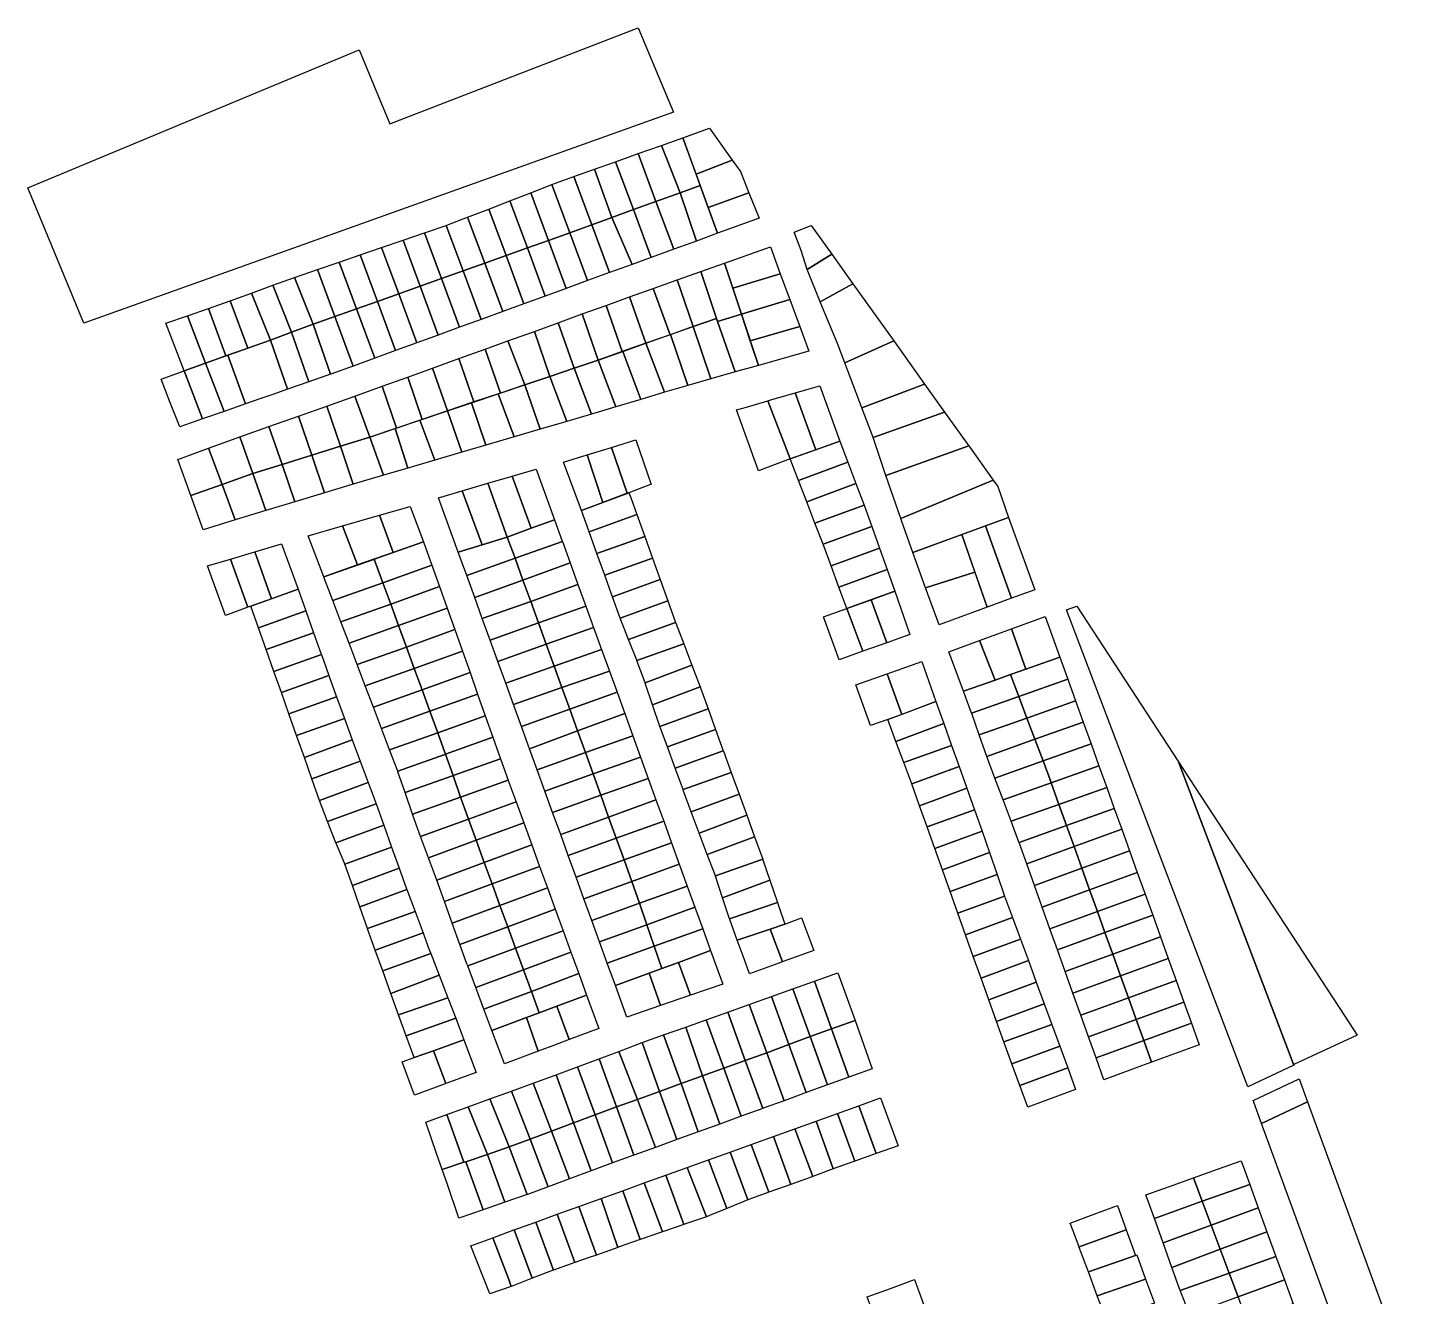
# Model space of a CAD drawing. Header units: millimetres. Extents: x 522658 to 553925, y 7796479 to 7820139.
# Drawn here: x 544567 to 545114, y 7804692 to 7805192 of the extents above; entities that cross this region are included whole.
import ezdxf

# ---------------------------------------------------------------- set-up
doc = ezdxf.new("R2010")
doc.units = ezdxf.units.MM
doc.layers.add('ZONA RESIDENCIAL 2 (ZR_2)', color=2, linetype='Continuous')

msp = doc.modelspace()

# ---------------------------------------------------------------- linework, layer by layer
at = {"layer": 'ZONA RESIDENCIAL 2 (ZR_2)'}
for points in [[(544567.43, 7805128.85), (544698.07, 7805183.21), (544706.9, 7805161.98), (544710.16, 7805154.13), (544808.15, 7805191.99), (544811.84, 7805183.11), (544816.14, 7805172.79), (544822.03, 7805158.68), (544632.91, 7805091.06), (544589.59, 7805075.58), (544567.43, 7805128.85)], [(544845.24, 7805139.83), (544830.96, 7805134.24), (544825.71, 7805148.65), (544836.25, 7805152.42), (544845.24, 7805139.83)], [(544824.65, 7805126.95), (544817.27, 7805145.63), (544825.71, 7805148.65), (544832.57, 7805129.82), (544824.65, 7805126.95)], [(544806.25, 7805120.29), (544799.22, 7805139.17), (544808.11, 7805142.35), (544815.13, 7805123.5), (544806.25, 7805120.29)], [(544815.13, 7805123.5), (544808.11, 7805142.35), (544817.27, 7805145.63), (544824.65, 7805126.95), (544815.13, 7805123.5)], [(544789.84, 7805114.34), (544782.8, 7805133.29), (544790.92, 7805136.2), (544797.72, 7805117.2), (544789.84, 7805114.34)], [(544797.72, 7805117.2), (544790.92, 7805136.2), (544799.22, 7805139.17), (544806.25, 7805120.29), (544797.72, 7805117.2)], [(544851.78, 7805126.93), (544835.75, 7805121.09), (544832.57, 7805129.82), (544830.96, 7805134.24), (544845.24, 7805139.83), (544848.41, 7805135.38), (544851.78, 7805126.93)], [(544772.73, 7805108.15), (544765.73, 7805126.93), (544774.1, 7805130.18), (544781.17, 7805111.2), (544772.73, 7805108.15)], [(544789.84, 7805114.34), (544781.17, 7805111.2), (544774.1, 7805130.18), (544782.8, 7805133.29), (544789.84, 7805114.34)], [(544831.06, 7805107.91), (544824.65, 7805126.95), (544832.57, 7805129.82), (544839.44, 7805110.96), (544831.06, 7805107.91)], [(544764.45, 7805105.2), (544757.55, 7805123.75), (544765.73, 7805126.93), (544772.73, 7805108.15), (544764.45, 7805105.2)], [(544822.13, 7805104.66), (544815.13, 7805123.5), (544824.65, 7805126.95), (544831.06, 7805107.91), (544822.13, 7805104.66)], [(544835.75, 7805121.09), (544851.78, 7805126.93), (544855.78, 7805116.91), (544839.44, 7805110.96), (544835.75, 7805121.09)], [(544756.02, 7805102.19), (544747.6, 7805099.19), (544740.87, 7805117.28), (544749.2, 7805120.51), (544756.02, 7805102.19)], [(544764.45, 7805105.2), (544756.02, 7805102.19), (544749.2, 7805120.51), (544757.55, 7805123.75), (544764.45, 7805105.2)], [(544805.75, 7805098.69), (544797.72, 7805117.2), (544806.25, 7805120.29), (544813.27, 7805101.43), (544805.75, 7805098.69)], [(544813.27, 7805101.43), (544806.25, 7805120.29), (544815.13, 7805123.5), (544822.13, 7805104.66), (544813.27, 7805101.43)], [(544739.12, 7805096.17), (544730.57, 7805093.12), (544723.88, 7805111.12), (544732.47, 7805114.06), (544739.12, 7805096.17)], [(544747.6, 7805099.19), (544739.12, 7805096.17), (544732.47, 7805114.06), (544733.36, 7805114.37), (544740.87, 7805117.28), (544747.6, 7805099.19)], [(544796.86, 7805095.45), (544788.2, 7805092.3), (544781.17, 7805111.2), (544789.84, 7805114.34), (544796.86, 7805095.45)], [(544796.86, 7805095.45), (544789.84, 7805114.34), (544797.72, 7805117.2), (544805.75, 7805098.69), (544796.86, 7805095.45)], [(544884.42, 7805102.69), (544874.7, 7805096.71), (544872.34, 7805104.12), (544869.62, 7805111.4), (544876.29, 7805114.05), (544884.42, 7805102.69)], [(544722.15, 7805090.12), (544713.71, 7805087.11), (544706.95, 7805105.32), (544715.42, 7805108.22), (544722.15, 7805090.12)], [(544730.57, 7805093.12), (544722.15, 7805090.12), (544715.42, 7805108.22), (544723.88, 7805111.12), (544730.57, 7805093.12)], [(544771.51, 7805086.22), (544764.45, 7805105.2), (544772.73, 7805108.15), (544779.77, 7805089.23), (544771.51, 7805086.22)], [(544779.77, 7805089.23), (544772.73, 7805108.15), (544781.17, 7805111.2), (544788.2, 7805092.3), (544779.77, 7805089.23)], [(544705.28, 7805084.11), (544697.03, 7805081.17), (544690.2, 7805099.58), (544698.48, 7805102.42), (544705.28, 7805084.11)], [(544713.71, 7805087.11), (544705.28, 7805084.11), (544698.48, 7805102.42), (544706.95, 7805105.32), (544713.71, 7805087.11)], [(544754.7, 7805080.1), (544747.6, 7805099.19), (544756.02, 7805102.19), (544763.1, 7805083.16), (544754.7, 7805080.1)], [(544763.1, 7805083.16), (544756.02, 7805102.19), (544764.45, 7805105.2), (544771.51, 7805086.22), (544763.1, 7805083.16)], [(544864.16, 7805094.98), (544845.4, 7805089.28), (544842.09, 7805099.18), (544860.23, 7805105.62), (544864.16, 7805094.98)], [(544892.71, 7805091.1), (544879.93, 7805083.97), (544874.7, 7805096.71), (544884.42, 7805102.69), (544892.71, 7805091.1)], [(544688.54, 7805078.14), (544679.97, 7805075.08), (544672.57, 7805093.54), (544681.67, 7805096.66), (544688.54, 7805078.14)], [(544697.03, 7805081.17), (544688.54, 7805078.14), (544681.67, 7805096.66), (544690.2, 7805099.58), (544697.03, 7805081.17)], [(544746.24, 7805077.02), (544739.12, 7805096.17), (544747.6, 7805099.19), (544754.7, 7805080.1), (544746.24, 7805077.02)], [(544838.97, 7805077.44), (544832.81, 7805095.88), (544842.09, 7805099.18), (544848.83, 7805079.02), (544839.42, 7805076.15), (544838.97, 7805077.44)], [(544671.49, 7805071.97), (544664.08, 7805090.47), (544672.57, 7805093.54), (544679.97, 7805075.08), (544671.49, 7805071.97)], [(544729.31, 7805070.85), (544722.15, 7805090.12), (544730.57, 7805093.12), (544737.71, 7805073.91), (544729.31, 7805070.85)], [(544737.71, 7805073.91), (544730.57, 7805093.12), (544739.12, 7805096.17), (544746.24, 7805077.02), (544737.71, 7805073.91)], [(544820.69, 7805070.98), (544814, 7805089.2), (544823.53, 7805092.59), (544829.79, 7805074.2), (544820.69, 7805070.98)], [(544829.79, 7805074.2), (544823.53, 7805092.59), (544832.81, 7805095.88), (544838.97, 7805077.44), (544829.79, 7805074.2)], [(544845.4, 7805089.28), (544864.16, 7805094.98), (544867.9, 7805084.85), (544848.83, 7805079.02), (544845.4, 7805089.28)], [(544879.93, 7805083.97), (544892.71, 7805091.1), (544908.86, 7805068.52), (544889.58, 7805059.85), (544886.69, 7805067.5), (544879.93, 7805083.97)], [(544654.21, 7805065.69), (544647.26, 7805084.4), (544655.6, 7805087.41), (544663.09, 7805068.88), (544654.21, 7805065.69)], [(544671.49, 7805071.97), (544663.09, 7805068.88), (544655.6, 7805087.41), (544664.08, 7805090.47), (544671.49, 7805071.97)], [(544712.48, 7805064.72), (544705.28, 7805084.11), (544713.71, 7805087.11), (544720.89, 7805067.78), (544712.48, 7805064.72)], [(544720.89, 7805067.78), (544713.71, 7805087.11), (544722.15, 7805090.12), (544729.31, 7805070.85), (544720.89, 7805067.78)], [(544801.85, 7805064.33), (544795.48, 7805082.56), (544804.7, 7805085.9), (544811.14, 7805067.61), (544801.85, 7805064.33)], [(544811.14, 7805067.61), (544804.7, 7805085.9), (544814, 7805089.2), (544820.69, 7805070.98), (544811.14, 7805067.61)], [(544645.6, 7805062.6), (544637.55, 7805059.71), (544630.37, 7805078.42), (544638.65, 7805081.29), (544645.6, 7805062.6)], [(544654.21, 7805065.69), (544651.93, 7805064.87), (544646.32, 7805062.86), (544645.6, 7805062.6), (544638.65, 7805081.29), (544647.26, 7805084.4), (544654.21, 7805065.69)], [(544695.78, 7805058.64), (544688.54, 7805078.14), (544697.03, 7805081.17), (544704.25, 7805061.72), (544695.78, 7805058.64)], [(544704.25, 7805061.72), (544697.03, 7805081.17), (544705.28, 7805084.11), (544712.48, 7805064.72), (544704.25, 7805061.72)], [(544792.3, 7805060.96), (544786.09, 7805079.16), (544795.48, 7805082.56), (544801.85, 7805064.33), (544792.3, 7805060.96)], [(544871.81, 7805074.27), (544852.3, 7805068.58), (544848.83, 7805079.02), (544867.9, 7805084.85), (544871.81, 7805074.27)], [(544637.55, 7805059.71), (544629.14, 7805056.69), (544621.92, 7805075.5), (544630.37, 7805078.42), (544637.55, 7805059.71)], [(544678.29, 7805052.41), (544671.49, 7805071.97), (544679.97, 7805075.08), (544686.82, 7805055.38), (544678.29, 7805052.41)], [(544695.78, 7805058.64), (544686.99, 7805055.44), (544686.82, 7805055.38), (544679.97, 7805075.08), (544688.54, 7805078.14), (544695.78, 7805058.64)], [(544773.34, 7805054.57), (544767.2, 7805072.31), (544776.63, 7805075.73), (544782.85, 7805057.77), (544773.34, 7805054.57)], [(544782.85, 7805057.77), (544776.63, 7805075.73), (544786.09, 7805079.16), (544792.3, 7805060.96), (544782.85, 7805057.77)], [(544836.8, 7805053.6), (544829.79, 7805074.2), (544838.97, 7805077.44), (544839.42, 7805076.15), (544846.34, 7805056.31), (544836.8, 7805053.6)], [(544855.51, 7805058.91), (544846.34, 7805056.31), (544839.42, 7805076.15), (544848.83, 7805079.02), (544855.51, 7805058.91)], [(544678.29, 7805052.41), (544669.84, 7805049.47), (544663.09, 7805068.88), (544671.49, 7805071.97), (544678.29, 7805052.41)], [(544773.34, 7805054.57), (544763.38, 7805051.22), (544756.73, 7805068.52), (544767.2, 7805072.31), (544773.34, 7805054.57)], [(544827.74, 7805051.03), (544818.56, 7805048.31), (544811.14, 7805067.61), (544820.86, 7805071.04), (544827.74, 7805051.03)], [(544836.8, 7805053.6), (544827.74, 7805051.03), (544820.86, 7805071.04), (544829.79, 7805074.2), (544836.8, 7805053.6)], [(544852.3, 7805068.58), (544871.81, 7805074.27), (544875.39, 7805064.56), (544855.51, 7805058.91), (544852.3, 7805068.58)], [(544658.89, 7805045.66), (544653.26, 7805043.7), (544646.32, 7805062.86), (544651.93, 7805064.87), (544654.21, 7805065.69), (544657.45, 7805066.85), (544663.09, 7805068.88), (544669.84, 7805049.47), (544664.43, 7805047.59), (544658.89, 7805045.66)], [(544743.37, 7805044.48), (544737.43, 7805061.55), (544747.76, 7805065.27), (544753.8, 7805047.99), (544743.37, 7805044.48)], [(544753.8, 7805047.99), (544747.76, 7805065.27), (544756.73, 7805068.52), (544763.38, 7805051.22), (544753.8, 7805047.99)], [(544809.18, 7805045.5), (544799.32, 7805042.55), (544792.3, 7805060.96), (544802.1, 7805064.42), (544809.18, 7805045.5)], [(544818.56, 7805048.31), (544809.18, 7805045.5), (544802.1, 7805064.42), (544811.14, 7805067.61), (544818.56, 7805048.31)], [(544889.58, 7805059.85), (544908.86, 7805068.52), (544921.03, 7805051.5), (544896.29, 7805042.13), (544889.58, 7805059.85)], [(544644.83, 7805040.77), (544636.38, 7805037.83), (544629.14, 7805056.69), (544637.55, 7805059.71), (544644.83, 7805040.77)], [(544653.26, 7805043.7), (544644.83, 7805040.77), (544637.55, 7805059.71), (544645.6, 7805062.6), (544646.32, 7805062.86), (544653.26, 7805043.7)], [(544732.91, 7805040.95), (544727.04, 7805057.81), (544737.43, 7805061.55), (544743.37, 7805044.48), (544732.91, 7805040.95)], [(544799.32, 7805042.55), (544789.65, 7805039.66), (544782.85, 7805057.77), (544792.3, 7805060.96), (544799.32, 7805042.55)], [(544636.38, 7805037.83), (544627.35, 7805034.69), (544623.52, 7805044.48), (544620.02, 7805053.41), (544629.14, 7805056.69), (544636.38, 7805037.83)], [(544722.93, 7805037.59), (544712.77, 7805034.17), (544707.15, 7805050.64), (544717.27, 7805054.29), (544722.93, 7805037.59)], [(544722.93, 7805037.59), (544717.27, 7805054.29), (544727.04, 7805057.81), (544732.91, 7805040.95), (544722.93, 7805037.59)], [(544780.05, 7805036.79), (544769.49, 7805033.71), (544763.38, 7805051.22), (544773.34, 7805054.57), (544780.05, 7805036.79)], [(544789.65, 7805039.66), (544780.05, 7805036.79), (544773.34, 7805054.57), (544782.85, 7805057.77), (544789.65, 7805039.66)], [(544712.77, 7805034.17), (544702.26, 7805030.63), (544696.41, 7805046.77), (544707.15, 7805050.64), (544712.77, 7805034.17)], [(544759.16, 7805030.71), (544748.11, 7805027.5), (544742.39, 7805044.14), (544752.98, 7805047.71), (544759.16, 7805030.71)], [(544769.49, 7805033.71), (544759.16, 7805030.71), (544752.98, 7805047.71), (544763.38, 7805051.22), (544769.49, 7805033.71)], [(544868.05, 7805022.08), (544859.26, 7805044.93), (544860.41, 7805045.26), (544870.01, 7805048.05), (544878.16, 7805025.64), (544868.05, 7805022.08)], [(544878.16, 7805025.64), (544870.01, 7805048.05), (544879.8, 7805050.89), (544887.66, 7805028.98), (544878.16, 7805025.64)], [(544896.29, 7805042.13), (544921.03, 7805051.5), (544928.93, 7805040.46), (544900.72, 7805030.43), (544896.29, 7805042.13)], [(544690.71, 7805027.01), (544679.43, 7805023.49), (544674.22, 7805038.9), (544685.35, 7805042.85), (544690.71, 7805027.01)], [(544702.26, 7805030.63), (544690.71, 7805027.01), (544685.35, 7805042.85), (544696.41, 7805046.77), (544702.26, 7805030.63)], [(544748.11, 7805027.5), (544738.55, 7805024.71), (544732.91, 7805040.95), (544742.39, 7805044.14), (544748.11, 7805027.5)], [(544855.56, 7805017.36), (544846.82, 7805041.32), (544850.79, 7805042.47), (544859.26, 7805044.93), (544868.05, 7805022.08), (544859.35, 7805018.79), (544855.56, 7805017.36)], [(544679.43, 7805023.49), (544667.69, 7805019.82), (544662.56, 7805034.77), (544674.22, 7805038.9), (544679.43, 7805023.49)], [(544727.96, 7805021.58), (544717.25, 7805018.42), (544712.29, 7805034.01), (544722, 7805037.28), (544727.96, 7805021.58)], [(544738.55, 7805024.71), (544727.96, 7805021.58), (544722, 7805037.28), (544732.91, 7805040.95), (544738.55, 7805024.71)], [(544938.45, 7805027.15), (544905.8, 7805015.43), (544905.63, 7805015.93), (544900.72, 7805030.43), (544928.93, 7805040.46), (544937.66, 7805028.25), (544938.45, 7805027.15)], [(544667.69, 7805019.82), (544656.23, 7805016.23), (544651.1, 7805030.71), (544662.56, 7805034.77), (544667.69, 7805019.82)], [(544717.25, 7805018.42), (544707.71, 7805015.6), (544702.26, 7805030.63), (544712.29, 7805034.01), (544717.25, 7805018.42)], [(544644.05, 7805011.97), (544631.74, 7805007.66), (544626.61, 7805021.83), (544638.7, 7805026.32), (544644.05, 7805011.97)], [(544656.2, 7805016.22), (544644.05, 7805011.97), (544638.7, 7805026.32), (544651.1, 7805030.71), (544656.2, 7805016.22)], [(544695.77, 7805012.07), (544684.43, 7805008.72), (544679.43, 7805023.49), (544690.71, 7805027.01), (544695.77, 7805012.07)], [(544707.71, 7805015.6), (544695.77, 7805012.07), (544690.71, 7805027.01), (544702.26, 7805030.63), (544707.71, 7805015.6)], [(544803.83, 7805008.48), (544794.21, 7805004.87), (544788.07, 7805023.67), (544797.6, 7805026.58), (544803.83, 7805008.48)], [(544803.83, 7805008.48), (544797.6, 7805026.58), (544807.21, 7805029.52), (544813.24, 7805012), (544813.01, 7805011.92), (544804.47, 7805008.72), (544803.83, 7805008.48)], [(544890.78, 7805020.72), (544871.33, 7805013.56), (544868.05, 7805022.08), (544887.66, 7805028.98), (544890.78, 7805020.72)], [(544905.8, 7805015.43), (544938.45, 7805027.15), (544948.12, 7805013.64), (544911.63, 7804998.52), (544905.8, 7805015.43)], [(544684.41, 7805008.72), (544672.73, 7805005.14), (544667.69, 7805019.82), (544679.43, 7805023.49), (544684.41, 7805008.72)], [(544794.21, 7805004.87), (544785.71, 7805001.68), (544778.67, 7805020.79), (544788.07, 7805023.67), (544794.21, 7805004.87)], [(544893.93, 7805012.39), (544874.57, 7805005.15), (544871.33, 7805013.56), (544890.78, 7805020.72), (544893.93, 7805012.39)], [(544661.33, 7805001.66), (544649.26, 7804997.97), (544644.05, 7805011.97), (544656.2, 7805016.22), (544661.33, 7805001.66)], [(544672.73, 7805005.14), (544661.33, 7805001.66), (544656.23, 7805016.23), (544667.69, 7805019.82), (544672.73, 7805005.14)], [(544765.99, 7804994.67), (544756.45, 7804991.17), (544748.79, 7805012.42), (544758.39, 7805015.23), (544765.99, 7804994.67)], [(544765.99, 7804994.67), (544758.39, 7805015.23), (544767.89, 7805018.01), (544775.13, 7804998.03), (544765.99, 7804994.67)], [(544649.26, 7804997.97), (544636.65, 7804994.11), (544631.74, 7805007.66), (544644.05, 7805011.97), (544649.26, 7804997.97)], [(544746.62, 7804988.17), (544737.18, 7804985.29), (544729.4, 7805006.75), (544738.7, 7805009.47), (544746.62, 7804988.17)], [(544756.45, 7804991.17), (544746.62, 7804988.17), (544738.7, 7805009.47), (544748.79, 7805012.42), (544756.45, 7804991.17)], [(544897.18, 7805003.82), (544877.79, 7804996.76), (544874.57, 7805005.15), (544893.93, 7805012.39), (544897.18, 7805003.82)], [(544911.63, 7804998.52), (544948.12, 7805013.64), (544949.5, 7805011.71), (544949.87, 7805011.19), (544954.12, 7804998.97), (544916.4, 7804985.09), (544912.05, 7804997.3), (544911.63, 7804998.52)], [(544807.64, 7805000.06), (544788.82, 7804993.23), (544788.66, 7804993.67), (544785.71, 7805001.68), (544794.21, 7805004.87), (544804.47, 7805008.72), (544805.38, 7805006.38), (544807.64, 7805000.06)], [(544900.22, 7804995.36), (544881.01, 7804988.37), (544880.75, 7804989.06), (544877.79, 7804996.76), (544897.18, 7805003.82), (544900.22, 7804995.36)], [(544711.47, 7804985.11), (544697.51, 7804980.26), (544691.59, 7804995.62), (544706.18, 7804999.83), (544711.47, 7804985.11)], [(544711.47, 7804985.11), (544706.18, 7804999.83), (544718.18, 7805003.29), (544723.53, 7804989.3), (544711.47, 7804985.11)], [(544810.73, 7804991.43), (544791.87, 7804984.76), (544788.82, 7804993.23), (544807.64, 7805000.06), (544810.73, 7804991.43)], [(544955.32, 7804967.1), (544945.09, 7804995.65), (544954.12, 7804998.97), (544964.48, 7804970.46), (544955.32, 7804967.1)], [(544697.51, 7804980.26), (544684.14, 7804975.61), (544678.03, 7804991.71), (544691.59, 7804995.62), (544697.51, 7804980.26)], [(544778.22, 7804989.49), (544759.6, 7804982.88), (544756.45, 7804991.17), (544765.99, 7804994.67), (544775.13, 7804998.03), (544778.2, 7804989.56), (544778.22, 7804989.49)], [(544903.26, 7804986.89), (544884.15, 7804979.95), (544881.01, 7804988.37), (544900.22, 7804995.36), (544903.26, 7804986.89)], [(544945.75, 7804963.58), (544935.7, 7804992.19), (544945.09, 7804995.65), (544955.32, 7804967.1), (544945.75, 7804963.58)], [(544663.61, 7804966.93), (544656.98, 7804985.44), (544667.43, 7804988.58), (544674.06, 7804970.72), (544663.61, 7804966.93)], [(544726.78, 7804980.17), (544707.46, 7804973.24), (544704.07, 7804982.53), (544723.53, 7804989.3), (544723.66, 7804988.96), (544726.78, 7804980.17)], [(544759.6, 7804982.88), (544740.51, 7804976.11), (544737.18, 7804985.29), (544746.62, 7804988.17), (544756.45, 7804991.17), (544759.6, 7804982.88)], [(544781.28, 7804981.04), (544762.7, 7804974.3), (544759.6, 7804982.88), (544778.22, 7804989.49), (544781.28, 7804981.04)], [(544813.77, 7804982.95), (544794.93, 7804976.26), (544791.87, 7804984.76), (544810.73, 7804991.43), (544813.77, 7804982.95)], [(544940.91, 7804977.37), (544921.43, 7804971.27), (544916.4, 7804985.09), (544935.7, 7804992.19), (544940.91, 7804977.37)], [(544645.39, 7804960.34), (544638.35, 7804979.84), (544647.32, 7804982.53), (544654.21, 7804963.53), (544645.39, 7804960.34)], [(544663.61, 7804966.93), (544655.46, 7804963.98), (544654.21, 7804963.53), (544647.32, 7804982.53), (544656.98, 7804985.44), (544663.61, 7804966.93)], [(544707.46, 7804973.24), (544687.73, 7804966.17), (544684.64, 7804974.31), (544684.14, 7804975.61), (544703.8, 7804982.44), (544704.07, 7804982.53), (544707.46, 7804973.24)], [(544762.7, 7804974.3), (544743.67, 7804967.4), (544740.53, 7804976.05), (544740.51, 7804976.11), (544759.6, 7804982.88), (544762.7, 7804974.3)], [(544816.78, 7804974.53), (544798, 7804967.73), (544797, 7804970.53), (544794.93, 7804976.26), (544813.77, 7804982.95), (544816.78, 7804974.53)], [(544906.31, 7804978.42), (544887.29, 7804971.51), (544884.15, 7804979.95), (544903.26, 7804986.89), (544906.31, 7804978.42)], [(544707.46, 7804973.24), (544726.78, 7804980.17), (544729.78, 7804971.69), (544710.54, 7804964.79), (544707.46, 7804973.24)], [(544762.7, 7804974.3), (544781.28, 7804981.04), (544784.35, 7804972.58), (544765.79, 7804965.77), (544762.7, 7804974.3)], [(544909.27, 7804969.92), (544890.43, 7804963.08), (544887.29, 7804971.51), (544906.31, 7804978.42), (544909.27, 7804969.92)], [(544921.43, 7804971.27), (544940.91, 7804977.37), (544945.75, 7804963.58), (544926.77, 7804956.62), (544921.43, 7804971.27)], [(544687.73, 7804966.17), (544707.46, 7804973.24), (544710.54, 7804964.79), (544690.92, 7804957.76), (544687.73, 7804966.17)], [(544710.54, 7804964.79), (544729.78, 7804971.69), (544732.79, 7804963.21), (544713.63, 7804956.34), (544710.54, 7804964.79)], [(544743.67, 7804967.4), (544762.7, 7804974.3), (544765.79, 7804965.77), (544746.65, 7804959.18), (544743.67, 7804967.4)], [(544787.46, 7804963.99), (544768.83, 7804957.37), (544765.79, 7804965.77), (544784.35, 7804972.58), (544787.46, 7804963.99)], [(544819.81, 7804966.07), (544801.03, 7804959.27), (544798, 7804967.73), (544816.78, 7804974.53), (544819.81, 7804966.07)], [(544677.12, 7804962.09), (544658.46, 7804955.45), (544655.46, 7804963.98), (544674.06, 7804970.72), (544677.12, 7804962.09)], [(544768.83, 7804957.37), (544749.77, 7804950.59), (544746.65, 7804959.18), (544765.79, 7804965.77), (544768.83, 7804957.37)], [(544822.84, 7804957.6), (544804.33, 7804950.9), (544801.03, 7804959.27), (544819.81, 7804966.07), (544822.84, 7804957.6)], [(544906.12, 7804949.59), (544896.71, 7804946.2), (544890.43, 7804963.08), (544899.95, 7804966.54), (544906.12, 7804949.59)], [(544906.12, 7804949.59), (544899.95, 7804966.54), (544909.27, 7804969.92), (544915.2, 7804952.86), (544906.12, 7804949.59)], [(544680.15, 7804953.53), (544661.45, 7804946.92), (544658.46, 7804955.45), (544677.12, 7804962.09), (544680.15, 7804953.53)], [(544690.92, 7804957.76), (544710.54, 7804964.79), (544713.63, 7804956.34), (544694.12, 7804949.35), (544690.92, 7804957.76)], [(544713.63, 7804956.34), (544732.79, 7804963.21), (544735.8, 7804954.73), (544716.71, 7804947.89), (544713.63, 7804956.34)], [(544768.83, 7804957.37), (544787.46, 7804963.99), (544790.52, 7804955.57), (544771.86, 7804948.97), (544768.83, 7804957.37)], [(544887.3, 7804942.81), (544881.23, 7804959.74), (544890.43, 7804963.08), (544896.71, 7804946.2), (544887.3, 7804942.81)], [(545021.14, 7804902.65), (545066.58, 7804783.11), (545048.5, 7804774.57), (544977.05, 7804962.53), (544981.05, 7804963.96), (545021.14, 7804902.65)], [(544694.12, 7804949.35), (544713.63, 7804956.34), (544716.71, 7804947.89), (544697.32, 7804940.94), (544694.12, 7804949.35)], [(544716.71, 7804947.89), (544735.8, 7804954.73), (544738.81, 7804946.26), (544719.8, 7804939.44), (544716.71, 7804947.89)], [(544749.77, 7804950.59), (544768.83, 7804957.37), (544771.86, 7804948.97), (544752.8, 7804942.23), (544749.77, 7804950.59)], [(544771.86, 7804948.97), (544790.52, 7804955.57), (544793.65, 7804946.93), (544774.96, 7804940.37), (544771.86, 7804948.97)], [(544826.06, 7804949.2), (544807.63, 7804942.53), (544807.58, 7804942.67), (544804.33, 7804950.9), (544822.84, 7804957.6), (544822.95, 7804957.29), (544826.06, 7804949.2)], [(544948.86, 7804934.85), (544942.75, 7804950.45), (544955.28, 7804955.02), (544960.98, 7804939.16), (544954.97, 7804937.03), (544948.86, 7804934.85)], [(544960.98, 7804939.16), (544955.28, 7804955.02), (544968.61, 7804959.88), (544974.35, 7804943.91), (544960.98, 7804939.16)], [(544683.21, 7804944.88), (544664.49, 7804938.26), (544661.45, 7804946.92), (544680.15, 7804953.53), (544683.15, 7804945.05), (544683.21, 7804944.88)], [(544829.32, 7804940.69), (544810.83, 7804933.76), (544807.63, 7804942.53), (544826.06, 7804949.2), (544829.32, 7804940.69)], [(544948.86, 7804934.85), (544936.37, 7804930.43), (544930.58, 7804946.01), (544942.75, 7804950.45), (544948.86, 7804934.85)], [(544664.49, 7804938.26), (544683.21, 7804944.88), (544686.12, 7804936.66), (544667.43, 7804930), (544664.49, 7804938.26)], [(544697.32, 7804940.94), (544716.71, 7804947.89), (544719.8, 7804939.44), (544700.52, 7804932.53), (544697.32, 7804940.94)], [(544719.8, 7804939.44), (544738.81, 7804946.26), (544741.82, 7804937.78), (544722.89, 7804930.99), (544719.8, 7804939.44)], [(544752.8, 7804942.23), (544771.86, 7804948.97), (544774.96, 7804940.37), (544755.9, 7804933.68), (544752.8, 7804942.23)], [(544796.75, 7804938.38), (544777.99, 7804931.99), (544774.96, 7804940.37), (544793.65, 7804946.93), (544796.75, 7804938.38)], [(544958.21, 7804928.38), (544954.97, 7804937.03), (544960.98, 7804939.16), (544974.35, 7804943.91), (544977.48, 7804935.22), (544958.21, 7804928.38)], [(544700.52, 7804932.53), (544719.8, 7804939.44), (544722.89, 7804930.99), (544703.72, 7804924.12), (544700.52, 7804932.53)], [(544755.9, 7804933.68), (544774.96, 7804940.37), (544777.99, 7804931.99), (544758.99, 7804925.17), (544755.9, 7804933.68)], [(544777.99, 7804931.99), (544796.75, 7804938.38), (544799.77, 7804930.06), (544781.11, 7804923.34), (544777.99, 7804931.99)], [(544832.59, 7804932.16), (544813.79, 7804925.11), (544810.88, 7804933.61), (544810.83, 7804933.76), (544829.32, 7804940.69), (544832.59, 7804932.16)], [(544912.09, 7804921.35), (544906.3, 7804937.37), (544919.92, 7804942.14), (544925.53, 7804926.37), (544912.09, 7804921.35)], [(544689.13, 7804928.2), (544670.44, 7804921.53), (544667.43, 7804930), (544686.12, 7804936.66), (544688.86, 7804928.92), (544689.13, 7804928.2)], [(544722.89, 7804930.99), (544741.82, 7804937.78), (544744.83, 7804929.3), (544725.98, 7804922.54), (544722.89, 7804930.99)], [(544912.09, 7804921.35), (544906.51, 7804919.26), (544899.76, 7804916.9), (544893.93, 7804933.04), (544906.3, 7804937.37), (544912.09, 7804921.35)], [(544958.21, 7804928.38), (544939.58, 7804921.77), (544936.37, 7804930.43), (544948.86, 7804934.85), (544954.97, 7804937.03), (544958.21, 7804928.38)], [(544980.55, 7804926.69), (544961.39, 7804919.89), (544958.21, 7804928.38), (544977.48, 7804935.22), (544980.55, 7804926.69)], [(544692.27, 7804919.76), (544673.46, 7804913.05), (544670.44, 7804921.53), (544689.13, 7804928.2), (544692.27, 7804919.76)], [(544703.72, 7804924.12), (544722.89, 7804930.99), (544725.98, 7804922.54), (544706.92, 7804915.71), (544703.72, 7804924.12)], [(544725.98, 7804922.54), (544744.83, 7804929.3), (544747.84, 7804920.81), (544729.07, 7804914.09), (544725.98, 7804922.54)], [(544758.99, 7804925.17), (544777.99, 7804931.99), (544781.11, 7804923.34), (544762.13, 7804916.51), (544758.99, 7804925.17)], [(544781.11, 7804923.34), (544799.77, 7804930.06), (544802.81, 7804921.67), (544784.2, 7804914.79), (544781.11, 7804923.34)], [(544835.68, 7804923.58), (544816.72, 7804916.6), (544813.79, 7804925.11), (544832.59, 7804932.16), (544832.73, 7804931.8), (544835.68, 7804923.58)], [(544961.39, 7804919.89), (544942.61, 7804913.22), (544939.61, 7804921.68), (544939.58, 7804921.77), (544958.21, 7804928.38), (544961.39, 7804919.89)], [(544706.92, 7804915.71), (544725.98, 7804922.54), (544729.07, 7804914.09), (544710.12, 7804907.3), (544706.92, 7804915.71)], [(544762.13, 7804916.51), (544781.11, 7804923.34), (544784.2, 7804914.79), (544765.29, 7804907.8), (544762.13, 7804916.51)], [(544838.61, 7804915.43), (544819.62, 7804908.58), (544817.1, 7804915.48), (544816.72, 7804916.6), (544835.68, 7804923.58), (544838.61, 7804915.43)], [(544906.51, 7804919.26), (544912.14, 7804921.36), (544925.53, 7804926.37), (544928.63, 7804917.68), (544909.73, 7804910.69), (544906.51, 7804919.26)], [(544983.58, 7804918.28), (544964.53, 7804911.52), (544961.39, 7804919.89), (544980.55, 7804926.69), (544983.58, 7804918.28)], [(544695.41, 7804911.33), (544676.51, 7804904.39), (544673.46, 7804913.05), (544692.27, 7804919.76), (544695.41, 7804911.33)], [(544729.07, 7804914.09), (544747.84, 7804920.81), (544750.85, 7804912.33), (544732.14, 7804905.63), (544731.23, 7804908.19), (544729.07, 7804914.09)], [(544784.2, 7804914.79), (544802.81, 7804921.67), (544805.97, 7804912.94), (544787.29, 7804906.25), (544784.2, 7804914.79)], [(544931.69, 7804909.09), (544912.87, 7804902.36), (544909.73, 7804910.69), (544928.63, 7804917.68), (544931.69, 7804909.09)], [(544964.53, 7804911.52), (544945.6, 7804904.8), (544942.61, 7804913.22), (544961.39, 7804919.89), (544964.53, 7804911.52)], [(544986.67, 7804909.69), (544967.73, 7804902.97), (544964.53, 7804911.52), (544983.58, 7804918.28), (544986.67, 7804909.69)], [(544698.56, 7804902.88), (544679.49, 7804895.94), (544676.51, 7804904.39), (544695.41, 7804911.33), (544698.56, 7804902.88)], [(544710.12, 7804907.3), (544729.07, 7804914.09), (544731.23, 7804908.19), (544732.14, 7804905.63), (544731.89, 7804905.54), (544713.32, 7804898.89), (544710.12, 7804907.3)], [(544735.12, 7804897.21), (544732.14, 7804905.63), (544750.85, 7804912.33), (544753.86, 7804903.85), (544735.12, 7804897.21)], [(544765.29, 7804907.8), (544784.2, 7804914.79), (544787.29, 7804906.25), (544768.31, 7804899.46), (544765.29, 7804907.8)], [(544787.29, 7804906.25), (544805.97, 7804912.94), (544809.02, 7804904.52), (544790.33, 7804897.85), (544787.29, 7804906.25)], [(544841.67, 7804906.93), (544822.71, 7804900.13), (544819.62, 7804908.58), (544838.61, 7804915.43), (544841.67, 7804906.93)], [(544967.73, 7804902.97), (544948.8, 7804896.26), (544945.64, 7804904.7), (544945.6, 7804904.8), (544964.53, 7804911.52), (544967.73, 7804902.97)], [(544734.95, 7804897.15), (544716.21, 7804890.52), (544713.38, 7804898.74), (544713.32, 7804898.89), (544731.89, 7804905.54), (544732.14, 7804905.63), (544735.12, 7804897.21), (544734.95, 7804897.15)], [(544768.31, 7804899.46), (544787.29, 7804906.25), (544790.33, 7804897.85), (544771.35, 7804891.08), (544768.31, 7804899.46)], [(544844.75, 7804898.47), (544825.8, 7804891.68), (544822.71, 7804900.13), (544841.67, 7804906.93), (544841.72, 7804906.79), (544844.75, 7804898.47)], [(544912.87, 7804902.36), (544931.69, 7804909.09), (544934.66, 7804900.77), (544916.05, 7804893.91), (544912.87, 7804902.36)], [(544989.77, 7804901.06), (544970.95, 7804894.38), (544970.91, 7804894.48), (544967.73, 7804902.97), (544986.67, 7804909.69), (544989.77, 7804901.06)], [(544701.7, 7804894.44), (544682.49, 7804887.45), (544679.49, 7804895.94), (544698.56, 7804902.88), (544701.7, 7804894.44)], [(544738.12, 7804888.73), (544735.12, 7804897.21), (544753.86, 7804903.85), (544756.87, 7804895.37), (544738.12, 7804888.73)], [(544790.33, 7804897.85), (544809.02, 7804904.52), (544812.07, 7804896.1), (544793.37, 7804889.45), (544790.33, 7804897.85)], [(544937.71, 7804892.21), (544919.1, 7804885.34), (544916.05, 7804893.91), (544934.66, 7804900.77), (544937.71, 7804892.21)], [(544970.95, 7804894.38), (544952.01, 7804887.67), (544948.8, 7804896.26), (544967.73, 7804902.97), (544970.91, 7804894.48), (544970.95, 7804894.38)], [(544992.83, 7804892.57), (544974, 7804885.88), (544970.95, 7804894.38), (544989.77, 7804901.06), (544992.83, 7804892.57)], [(545066.58, 7804783.11), (545021.14, 7804902.65), (545025.27, 7804896.34), (545086.67, 7804802.45), (545091.6, 7804794.92), (545066.64, 7804783.3), (545066.69, 7804783.16), (545066.58, 7804783.11)], [(544704.8, 7804886.12), (544685.68, 7804879.1), (544682.49, 7804887.45), (544701.7, 7804894.44), (544704.8, 7804886.12)], [(544738.04, 7804888.7), (544719.14, 7804882.01), (544716.21, 7804890.52), (544734.95, 7804897.15), (544735.12, 7804897.21), (544738.12, 7804888.73), (544738.04, 7804888.7)], [(544741.19, 7804880.08), (544738.12, 7804888.73), (544756.87, 7804895.37), (544756.92, 7804895.22), (544759.97, 7804886.87), (544741.19, 7804880.08)], [(544771.35, 7804891.08), (544790.33, 7804897.85), (544793.37, 7804889.45), (544774.38, 7804882.71), (544771.35, 7804891.08)], [(544793.37, 7804889.45), (544812.07, 7804896.1), (544815.13, 7804887.64), (544796.48, 7804880.84), (544793.37, 7804889.45)], [(544847.87, 7804889.93), (544829.06, 7804882.97), (544825.9, 7804891.4), (544825.8, 7804891.68), (544844.75, 7804898.47), (544847.87, 7804889.93)], [(544774.38, 7804882.71), (544793.37, 7804889.45), (544796.48, 7804880.84), (544777.56, 7804873.95), (544774.38, 7804882.71)], [(544850.91, 7804881.59), (544832.22, 7804874.54), (544829.06, 7804882.97), (544847.87, 7804889.93), (544850.91, 7804881.59)], [(544940.72, 7804883.77), (544922.06, 7804877.02), (544919.1, 7804885.34), (544937.71, 7804892.21), (544940.72, 7804883.77)], [(544974, 7804885.88), (544955.18, 7804879.2), (544952.01, 7804887.67), (544970.95, 7804894.38), (544974, 7804885.88)], [(544995.84, 7804884.2), (544977.01, 7804877.51), (544974, 7804885.88), (544992.83, 7804892.57), (544995.84, 7804884.2)], [(544707.83, 7804877.64), (544688.9, 7804870.69), (544685.68, 7804879.1), (544704.8, 7804886.12), (544707.83, 7804877.64)], [(544741.19, 7804880.08), (544722.29, 7804873.25), (544720.56, 7804877.87), (544719.14, 7804882.01), (544738.04, 7804888.7), (544738.12, 7804888.73), (544741.19, 7804880.08)], [(544741.19, 7804880.08), (544759.97, 7804886.87), (544762.97, 7804878.65), (544744.24, 7804871.74), (544741.19, 7804880.08)], [(544796.48, 7804880.84), (544815.13, 7804887.64), (544818.19, 7804879.2), (544799.5, 7804872.48), (544796.48, 7804880.84)], [(544943.73, 7804875.31), (544925.08, 7804868.52), (544922.06, 7804877.02), (544940.72, 7804883.77), (544943.73, 7804875.31)], [(544977.01, 7804877.51), (544958.3, 7804870.86), (544958.26, 7804870.96), (544955.18, 7804879.2), (544974, 7804885.88), (544977.01, 7804877.51)], [(544998.75, 7804876.1), (544979.97, 7804869.27), (544977.01, 7804877.51), (544995.84, 7804884.2), (544998.75, 7804876.1)], [(544722.29, 7804873.25), (544741.19, 7804880.08), (544744.24, 7804871.74), (544725.45, 7804864.82), (544722.29, 7804873.25)], [(544744.24, 7804871.74), (544762.97, 7804878.65), (544766.18, 7804869.86), (544747.45, 7804862.95), (544744.24, 7804871.74)], [(544777.56, 7804873.95), (544796.48, 7804880.84), (544799.5, 7804872.48), (544780.56, 7804865.66), (544777.56, 7804873.95)], [(544799.5, 7804872.48), (544818.19, 7804879.2), (544821.27, 7804870.7), (544802.56, 7804864.01), (544799.5, 7804872.48)], [(544853.99, 7804873.13), (544835.38, 7804866.11), (544832.22, 7804874.54), (544850.91, 7804881.59), (544853.99, 7804873.13)], [(544710.91, 7804869.02), (544692.5, 7804862.32), (544692.35, 7804862.69), (544689.15, 7804870.12), (544688.9, 7804870.69), (544707.83, 7804877.64), (544710.91, 7804869.02)], [(544857.23, 7804864.28), (544838.55, 7804857.69), (544835.38, 7804866.11), (544853.99, 7804873.13), (544857.23, 7804864.28)], [(544946.63, 7804866.92), (544928.09, 7804860.06), (544925.08, 7804868.52), (544943.73, 7804875.31), (544946.63, 7804866.92)], [(544979.97, 7804869.27), (544961.3, 7804862.47), (544958.3, 7804870.86), (544977.01, 7804877.51), (544979.97, 7804869.27)], [(545001.84, 7804867.52), (544983.06, 7804860.68), (544979.97, 7804869.27), (544998.75, 7804876.1), (545001.84, 7804867.52)], [(544692.5, 7804862.32), (544710.91, 7804869.02), (544713.9, 7804860.66), (544695.44, 7804853.93), (544692.5, 7804862.32)], [(544725.45, 7804864.82), (544744.24, 7804871.74), (544747.45, 7804862.95), (544728.7, 7804856.04), (544727.84, 7804858.43), (544725.45, 7804864.82)], [(544747.45, 7804862.95), (544766.18, 7804869.86), (544769.27, 7804861.41), (544750.54, 7804854.5), (544747.45, 7804862.95)], [(544780.56, 7804865.66), (544799.5, 7804872.48), (544802.56, 7804864.01), (544783.61, 7804857.23), (544780.56, 7804865.66)], [(544802.56, 7804864.01), (544821.27, 7804870.7), (544824.34, 7804862.24), (544805.67, 7804855.41), (544802.56, 7804864.01)], [(544983.06, 7804860.68), (544964.37, 7804853.87), (544961.3, 7804862.47), (544979.97, 7804869.27), (544983.06, 7804860.68)], [(545004.89, 7804859.05), (544986.1, 7804852.21), (544983.06, 7804860.68), (545001.84, 7804867.52), (545004.89, 7804859.05)], [(544728.7, 7804856.04), (544747.45, 7804862.95), (544750.54, 7804854.5), (544731.75, 7804847.57), (544728.7, 7804856.04)], [(544783.61, 7804857.23), (544802.56, 7804864.01), (544805.67, 7804855.41), (544786.75, 7804848.58), (544783.61, 7804857.23)], [(544827.44, 7804853.68), (544808.6, 7804846.9), (544805.67, 7804855.41), (544824.34, 7804862.24), (544827.44, 7804853.68)], [(544860.05, 7804855.99), (544841.39, 7804849.08), (544838.6, 7804857.54), (544838.55, 7804857.69), (544857.23, 7804864.28), (544857.32, 7804864.02), (544860.05, 7804855.99)], [(544928.09, 7804860.06), (544946.63, 7804866.92), (544949.62, 7804858.27), (544931.15, 7804851.49), (544928.09, 7804860.06)], [(544716.88, 7804852.32), (544698.39, 7804845.5), (544695.44, 7804853.93), (544713.9, 7804860.66), (544716.78, 7804852.59), (544716.88, 7804852.32)], [(544750.54, 7804854.5), (544769.27, 7804861.41), (544772.35, 7804852.97), (544753.63, 7804846.05), (544750.54, 7804854.5)], [(544952.61, 7804849.67), (544934.2, 7804842.92), (544931.15, 7804851.49), (544949.62, 7804858.27), (544952.46, 7804850.07), (544952.61, 7804849.67)], [(544986.1, 7804852.21), (544967.39, 7804845.39), (544964.37, 7804853.87), (544983.06, 7804860.68), (544986.1, 7804852.21)], [(545007.96, 7804850.53), (544989.16, 7804843.69), (544986.1, 7804852.21), (545004.89, 7804859.05), (545007.96, 7804850.53)], [(544720.13, 7804843.66), (544701.38, 7804836.99), (544698.39, 7804845.5), (544716.88, 7804852.32), (544720.13, 7804843.66)], [(544731.75, 7804847.57), (544750.54, 7804854.5), (544753.63, 7804846.05), (544734.8, 7804839.1), (544731.75, 7804847.57)], [(544753.63, 7804846.05), (544772.35, 7804852.97), (544775.44, 7804844.52), (544756.72, 7804837.6), (544753.63, 7804846.05)], [(544786.75, 7804848.58), (544805.67, 7804855.41), (544808.6, 7804846.9), (544789.81, 7804840.14), (544786.75, 7804848.58)], [(544808.6, 7804846.9), (544827.44, 7804853.68), (544830.48, 7804845.3), (544811.53, 7804838.41), (544808.6, 7804846.9)], [(544863.05, 7804847.14), (544844.12, 7804840.78), (544841.39, 7804849.08), (544860.05, 7804855.99), (544863.05, 7804847.14)], [(544989.16, 7804843.69), (544970.43, 7804836.87), (544967.39, 7804845.39), (544986.1, 7804852.21), (544989.16, 7804843.69)], [(544734.8, 7804839.1), (544753.63, 7804846.05), (544756.72, 7804837.6), (544737.85, 7804830.63), (544734.8, 7804839.1)], [(544789.81, 7804840.14), (544808.6, 7804846.9), (544811.53, 7804838.41), (544792.9, 7804831.63), (544789.81, 7804840.14)], [(544811.53, 7804838.41), (544830.48, 7804845.3), (544833.56, 7804836.79), (544814.45, 7804829.92), (544811.53, 7804838.41)], [(544844.12, 7804840.78), (544863.05, 7804847.14), (544863.68, 7804845.28), (544866, 7804838.6), (544860.14, 7804836.65), (544847.21, 7804832.33), (544844.23, 7804840.47), (544844.12, 7804840.78)], [(544955.69, 7804841.29), (544937.2, 7804834.47), (544934.2, 7804842.92), (544952.61, 7804849.67), (544955.69, 7804841.29)], [(545010.97, 7804842.17), (544992.17, 7804835.33), (544989.16, 7804843.69), (545007.96, 7804850.53), (545010.97, 7804842.17)], [(544723.31, 7804835.17), (544704.45, 7804828.46), (544701.43, 7804836.84), (544701.38, 7804836.99), (544720.13, 7804843.66), (544723.31, 7804835.17)], [(544756.72, 7804837.6), (544775.44, 7804844.52), (544778.53, 7804836.07), (544759.81, 7804829.15), (544756.72, 7804837.6)], [(544877.42, 7804828.21), (544865.32, 7804823.87), (544865.01, 7804823.76), (544860.14, 7804836.65), (544866, 7804838.6), (544872.56, 7804841.08), (544877.42, 7804828.21)], [(544958.84, 7804832.73), (544940.24, 7804825.92), (544937.2, 7804834.47), (544955.69, 7804841.29), (544958.84, 7804832.73)], [(544992.17, 7804835.33), (544973.42, 7804828.5), (544970.43, 7804836.87), (544989.16, 7804843.69), (544992.17, 7804835.33)], [(545014.04, 7804833.63), (544995.24, 7804826.78), (544992.17, 7804835.33), (545010.97, 7804842.17), (545014.04, 7804833.63)], [(544726.33, 7804827.15), (544707.43, 7804820.2), (544704.45, 7804828.46), (544723.31, 7804835.17), (544725.38, 7804829.63), (544726.33, 7804827.15)], [(544737.85, 7804830.63), (544756.72, 7804837.6), (544759.81, 7804829.15), (544740.9, 7804822.16), (544740.6, 7804822.97), (544737.85, 7804830.63)], [(544759.81, 7804829.15), (544778.53, 7804836.07), (544781.62, 7804827.61), (544762.9, 7804820.7), (544759.81, 7804829.15)], [(544792.9, 7804831.63), (544811.53, 7804838.41), (544814.45, 7804829.92), (544795.93, 7804823.26), (544792.9, 7804831.63)], [(544814.45, 7804829.92), (544833.56, 7804836.79), (544836.66, 7804828.23), (544823.97, 7804823.58), (544817.46, 7804821.19), (544814.45, 7804829.92)], [(544865.01, 7804823.76), (544852.07, 7804819.12), (544849.91, 7804824.99), (544847.21, 7804832.33), (544860.14, 7804836.65), (544865.01, 7804823.76)], [(544995.24, 7804826.78), (544976.48, 7804819.95), (544973.42, 7804828.5), (544992.17, 7804835.33), (544995.24, 7804826.78)], [(544740.9, 7804822.16), (544759.81, 7804829.15), (544762.9, 7804820.7), (544744.07, 7804813.74), (544740.9, 7804822.16)], [(544795.93, 7804823.26), (544814.45, 7804829.92), (544817.46, 7804821.19), (544812.43, 7804819.34), (544799.12, 7804814.46), (544795.93, 7804823.26)], [(544961.95, 7804824.27), (544943.31, 7804817.31), (544940.24, 7804825.92), (544958.84, 7804832.73), (544961.95, 7804824.27)], [(545017.11, 7804825.09), (544998.31, 7804818.24), (544995.24, 7804826.78), (545014.04, 7804833.63), (545017.11, 7804825.09)], [(544729.68, 7804818.48), (544710.62, 7804811.34), (544707.43, 7804820.2), (544726.33, 7804827.15), (544726.38, 7804827.03), (544729.68, 7804818.48)], [(544762.9, 7804820.7), (544781.62, 7804827.61), (544784.71, 7804819.16), (544766.02, 7804812.17), (544762.9, 7804820.7)], [(544828.69, 7804810.64), (544816.86, 7804806.55), (544812.43, 7804819.34), (544817.46, 7804821.19), (544823.97, 7804823.58), (544828.69, 7804810.64)], [(544828.69, 7804810.64), (544823.97, 7804823.58), (544836.66, 7804828.23), (544841.43, 7804815.05), (544828.69, 7804810.64)], [(544943.31, 7804817.31), (544961.95, 7804824.27), (544965.05, 7804815.82), (544946.32, 7804808.87), (544943.31, 7804817.31)], [(544998.31, 7804818.24), (544979.54, 7804811.4), (544976.48, 7804819.95), (544995.24, 7804826.78), (544998.31, 7804818.24)], [(545020.2, 7804816.5), (545001.4, 7804809.65), (544998.31, 7804818.24), (545017.11, 7804825.09), (545020.2, 7804816.5)], [(544710.62, 7804811.34), (544729.68, 7804818.48), (544733.11, 7804809.59), (544713.67, 7804802.88), (544710.62, 7804811.34)], [(544744.07, 7804813.74), (544762.9, 7804820.7), (544766.02, 7804812.17), (544747.3, 7804805.17), (544744.07, 7804813.74)], [(544766.02, 7804812.17), (544784.71, 7804819.16), (544787.8, 7804810.71), (544776.05, 7804806.32), (544769.11, 7804803.72), (544766.02, 7804812.17)], [(544816.86, 7804806.55), (544803.65, 7804801.98), (544799.12, 7804814.46), (544812.43, 7804819.34), (544816.86, 7804806.55)], [(544893.7, 7804800.67), (544884.4, 7804797.35), (544877.66, 7804816.18), (544886.89, 7804819.48), (544893.7, 7804800.67)], [(545001.4, 7804809.65), (544982.61, 7804802.8), (544979.54, 7804811.4), (544998.31, 7804818.24), (545001.4, 7804809.65)], [(544875.94, 7804794.33), (544867.51, 7804791.19), (544860.67, 7804810.12), (544869.15, 7804813.15), (544875.94, 7804794.33)], [(544884.4, 7804797.35), (544875.94, 7804794.33), (544869.15, 7804813.15), (544877.66, 7804816.18), (544884.4, 7804797.35)], [(544968.19, 7804807.27), (544949.39, 7804800.25), (544946.32, 7804808.87), (544965.05, 7804815.82), (544968.19, 7804807.27)], [(545023.3, 7804807.9), (545004.49, 7804801.05), (545001.4, 7804809.65), (545020.2, 7804816.5), (545023.3, 7804807.9)], [(544736.19, 7804801.59), (544716.65, 7804794.61), (544713.67, 7804802.88), (544733.11, 7804809.59), (544736.19, 7804801.59)], [(544747.3, 7804805.17), (544766.02, 7804812.17), (544769.11, 7804803.72), (544764.04, 7804801.82), (544750.47, 7804796.75), (544747.3, 7804805.17)], [(544780.91, 7804793.14), (544776.05, 7804806.32), (544787.8, 7804810.71), (544792.62, 7804797.52), (544780.91, 7804793.14)], [(544858.81, 7804787.96), (544850.36, 7804784.92), (544843.46, 7804803.98), (544851.94, 7804807.01), (544858.81, 7804787.96)], [(544867.51, 7804791.19), (544858.81, 7804787.96), (544851.94, 7804807.01), (544860.67, 7804810.12), (544867.51, 7804791.19)], [(544971.22, 7804799.04), (544952.24, 7804792.24), (544949.39, 7804800.25), (544968.19, 7804807.27), (544971.22, 7804799.04)], [(545004.49, 7804801.05), (544985.69, 7804794.19), (544982.61, 7804802.8), (545001.4, 7804809.65), (545004.49, 7804801.05)], [(545004.49, 7804801.05), (545023.3, 7804807.9), (545026.26, 7804799.67), (545007.45, 7804792.79), (545004.49, 7804801.05)], [(544719.74, 7804786.04), (544716.65, 7804794.61), (544736.19, 7804801.59), (544739.43, 7804793.04), (544727.38, 7804788.76), (544719.74, 7804786.04)], [(544768.73, 7804788.59), (544755.42, 7804783.61), (544750.47, 7804796.75), (544764.04, 7804801.82), (544768.73, 7804788.59)], [(544768.73, 7804788.59), (544764.04, 7804801.82), (544769.11, 7804803.72), (544776.05, 7804806.32), (544780.91, 7804793.14), (544775.11, 7804790.97), (544768.73, 7804788.59)], [(544850.36, 7804784.92), (544841.9, 7804781.86), (544834.98, 7804800.96), (544843.46, 7804803.98), (544850.36, 7804784.92)], [(544833.43, 7804778.81), (544825.03, 7804775.79), (544818.16, 7804794.97), (544826.95, 7804798.1), (544833.43, 7804778.81)], [(544841.9, 7804781.86), (544833.43, 7804778.81), (544826.95, 7804798.1), (544834.98, 7804800.96), (544841.9, 7804781.86)], [(544891.21, 7804778.34), (544882.75, 7804775.28), (544875.94, 7804794.33), (544884.4, 7804797.35), (544891.21, 7804778.34)], [(544900.42, 7804781.68), (544891.21, 7804778.34), (544884.4, 7804797.35), (544893.7, 7804800.67), (544900.42, 7804781.68)], [(544974.34, 7804790.55), (544955.4, 7804783.65), (544952.24, 7804792.24), (544971.22, 7804799.04), (544974.34, 7804790.55)], [(544985.69, 7804794.19), (545004.49, 7804801.05), (545007.45, 7804792.79), (544988.65, 7804785.91), (544985.69, 7804794.19)], [(545010.53, 7804784.22), (545007.45, 7804792.79), (545026.26, 7804799.67), (545029.34, 7804791.1), (545016.28, 7804786.32), (545010.53, 7804784.22)], [(544732.29, 7804775.83), (544727.38, 7804788.76), (544739.43, 7804793.04), (544744.29, 7804780.22), (544732.29, 7804775.83)], [(544807.87, 7804769.59), (544800.54, 7804788.5), (544809.69, 7804791.94), (544816.56, 7804772.74), (544807.87, 7804769.59)], [(544825.03, 7804775.79), (544816.56, 7804772.74), (544809.69, 7804791.94), (544818.16, 7804794.97), (544825.03, 7804775.79)], [(544874.36, 7804772.24), (544865.62, 7804769.07), (544858.81, 7804787.96), (544867.51, 7804791.19), (544874.36, 7804772.24)], [(544882.75, 7804775.28), (544882.4, 7804775.15), (544874.36, 7804772.24), (544867.51, 7804791.19), (544875.94, 7804794.33), (544882.75, 7804775.28)], [(545010.53, 7804784.22), (545004.01, 7804781.84), (544991.72, 7804777.34), (544988.65, 7804785.91), (545007.45, 7804792.79), (545010.53, 7804784.22)], [(544732.29, 7804775.83), (544732.08, 7804775.75), (544719.93, 7804771.3), (544715.08, 7804784.39), (544719.74, 7804786.04), (544727.38, 7804788.76), (544732.29, 7804775.83)], [(544799.61, 7804766.6), (544791.11, 7804763.44), (544784.24, 7804782.35), (544792.77, 7804785.57), (544799.61, 7804766.6)], [(544807.87, 7804769.59), (544799.61, 7804766.6), (544792.77, 7804785.57), (544800.54, 7804788.5), (544807.87, 7804769.59)], [(544865.62, 7804769.07), (544857.43, 7804766.1), (544857.21, 7804766.02), (544850.36, 7804784.92), (544858.81, 7804787.96), (544865.62, 7804769.07)], [(544955.4, 7804783.65), (544974.34, 7804790.55), (544977.46, 7804782.05), (544958.56, 7804775.05), (544955.4, 7804783.65)], [(544782.59, 7804760.28), (544775.83, 7804779.28), (544784.24, 7804782.35), (544791.11, 7804763.44), (544782.59, 7804760.28)], [(544848.74, 7804762.95), (544840.28, 7804759.88), (544833.43, 7804778.81), (544841.9, 7804781.86), (544848.74, 7804762.95)], [(544857.21, 7804766.02), (544848.74, 7804762.95), (544841.9, 7804781.86), (544850.36, 7804784.92), (544857.21, 7804766.02)], [(544958.56, 7804775.05), (544977.46, 7804782.05), (544980.59, 7804773.54), (544967.46, 7804768.67), (544961.69, 7804766.53), (544958.56, 7804775.05)], [(544773.92, 7804757.06), (544765.59, 7804753.85), (544758.15, 7804772.82), (544766.69, 7804775.94), (544773.92, 7804757.06)], [(544782.59, 7804760.28), (544773.92, 7804757.06), (544766.69, 7804775.94), (544775.83, 7804779.28), (544782.59, 7804760.28)], [(544831.82, 7804756.81), (544823.36, 7804753.74), (544816.56, 7804772.74), (544825.03, 7804775.79), (544831.82, 7804756.81)], [(544840.28, 7804759.88), (544831.82, 7804756.81), (544825.03, 7804775.79), (544833.43, 7804778.81), (544840.28, 7804759.88)], [(545072.04, 7804768.63), (545053.89, 7804760.06), (545050.8, 7804768.51), (545050.58, 7804769.09), (545068.73, 7804777.66), (545072.04, 7804768.63)], [(544757.24, 7804750.86), (544748.76, 7804747.82), (544741.06, 7804766.65), (544749.63, 7804769.74), (544757.24, 7804750.86)], [(544765.59, 7804753.85), (544757.24, 7804750.86), (544749.63, 7804769.74), (544758.15, 7804772.82), (544765.59, 7804753.85)], [(544814.9, 7804750.67), (544806.44, 7804747.61), (544799.61, 7804766.6), (544807.87, 7804769.59), (544814.9, 7804750.67)], [(544823.36, 7804753.74), (544814.9, 7804750.67), (544807.87, 7804769.59), (544816.56, 7804772.74), (544823.36, 7804753.74)], [(544910.61, 7804751.34), (544901.94, 7804748.24), (544895.13, 7804767.07), (544903.7, 7804770.15), (544910.61, 7804751.34)], [(544739.42, 7804744.78), (544730.83, 7804741.98), (544728.66, 7804748.27), (544724.39, 7804760.63), (544732.66, 7804763.62), (544739.42, 7804744.78)], [(544748.76, 7804747.82), (544740.11, 7804745), (544739.42, 7804744.78), (544732.66, 7804763.62), (544741.06, 7804766.65), (544748.76, 7804747.82)], [(544797.98, 7804744.55), (544789.52, 7804741.48), (544782.59, 7804760.28), (544791.11, 7804763.44), (544797.98, 7804744.55)], [(544806.44, 7804747.61), (544797.98, 7804744.55), (544791.11, 7804763.44), (544799.61, 7804766.6), (544806.44, 7804747.61)], [(544893.53, 7804745.23), (544890.58, 7804744.17), (544885.04, 7804742.16), (544878.35, 7804761.03), (544886.66, 7804764.02), (544893.53, 7804745.23)], [(544901.94, 7804748.24), (544893.53, 7804745.23), (544886.66, 7804764.02), (544895.13, 7804767.07), (544901.94, 7804748.24)], [(545053.89, 7804760.06), (545072.04, 7804768.63), (545113.72, 7804654.8), (545095.01, 7804647.72), (545053.89, 7804760.06)], [(544789.52, 7804741.48), (544781.09, 7804738.33), (544773.92, 7804757.06), (544782.59, 7804760.28), (544789.52, 7804741.48)], [(544877, 7804739.23), (544868.25, 7804736.05), (544861.41, 7804754.94), (544869.88, 7804757.99), (544877, 7804739.23)], [(544885.04, 7804742.16), (544877, 7804739.23), (544869.88, 7804757.99), (544878.35, 7804761.03), (544885.04, 7804742.16)], [(544772.66, 7804735.18), (544764.5, 7804732.13), (544764.3, 7804732.06), (544757.24, 7804750.86), (544765.59, 7804753.85), (544772.66, 7804735.18)], [(544781.09, 7804738.33), (544772.66, 7804735.18), (544765.59, 7804753.85), (544773.92, 7804757.06), (544781.09, 7804738.33)], [(544868.25, 7804736.05), (544859.64, 7804733), (544852.67, 7804751.8), (544861.41, 7804754.94), (544868.25, 7804736.05)], [(544755.54, 7804729.04), (544746.95, 7804726.07), (544740.11, 7804745), (544748.76, 7804747.82), (544755.54, 7804729.04)], [(544764.3, 7804732.06), (544755.54, 7804729.04), (544748.76, 7804747.82), (544757.24, 7804750.86), (544764.3, 7804732.06)], [(544851.33, 7804729.97), (544844.36, 7804727.1), (544843.01, 7804726.54), (544835.86, 7804745.76), (544844.33, 7804748.8), (544851.33, 7804729.97)], [(544859.64, 7804733), (544852.76, 7804730.56), (544851.33, 7804729.97), (544844.33, 7804748.8), (544852.67, 7804751.8), (544859.64, 7804733)], [(544746.95, 7804726.07), (544737.83, 7804722.92), (544737.46, 7804722.78), (544732.9, 7804735.98), (544730.83, 7804741.98), (544739.42, 7804744.78), (544740.11, 7804745), (544746.95, 7804726.07)], [(544835.04, 7804723.34), (544827.14, 7804720.67), (544826.14, 7804720.32), (544819.03, 7804739.7), (544827.39, 7804742.71), (544835.04, 7804723.34)], [(544843.01, 7804726.54), (544836.27, 7804723.76), (544835.97, 7804723.66), (544835.04, 7804723.34), (544827.39, 7804742.71), (544835.86, 7804745.76), (544843.01, 7804726.54)], [(545049.22, 7804736.09), (545030.54, 7804729.43), (545027.08, 7804738.67), (545036.53, 7804742.03), (545045.85, 7804745.35), (545049.22, 7804736.09)], [(544817.7, 7804717.38), (544816.9, 7804717.1), (544808.89, 7804714.31), (544802.05, 7804733.59), (544810.52, 7804736.64), (544817.7, 7804717.38)], [(544826.14, 7804720.32), (544817.7, 7804717.38), (544810.52, 7804736.64), (544819.03, 7804739.7), (544826.14, 7804720.32)], [(545030.54, 7804729.43), (545011.64, 7804722.69), (545008.31, 7804731.99), (545017.62, 7804735.3), (545027.08, 7804738.67), (545030.54, 7804729.43)], [(545052.59, 7804726.82), (545034.06, 7804720.04), (545030.54, 7804729.43), (545049.22, 7804736.09), (545052.59, 7804726.82)], [(544791.7, 7804708.23), (544784.67, 7804727.33), (544793.58, 7804730.54), (544800.09, 7804711.24), (544791.7, 7804708.23)], [(544808.89, 7804714.31), (544800.59, 7804711.42), (544800.09, 7804711.24), (544793.58, 7804730.54), (544802.05, 7804733.59), (544808.89, 7804714.31)], [(544791.7, 7804708.23), (544788.84, 7804707.21), (544783.2, 7804705.26), (544776.2, 7804724.28), (544784.67, 7804727.33), (544791.7, 7804708.23)], [(545000.55, 7804718.23), (544981.93, 7804711.48), (544978.45, 7804720.81), (544987.57, 7804724.25), (544997.04, 7804727.82), (545000.55, 7804718.23)], [(545011.64, 7804722.69), (545030.54, 7804729.43), (545034.06, 7804720.04), (545015.09, 7804713.09), (545011.64, 7804722.69)], [(545056, 7804717.42), (545037.63, 7804710.52), (545034.06, 7804720.04), (545052.59, 7804726.82), (545056, 7804717.42)], [(544774.69, 7804702.32), (544774.59, 7804702.29), (544766.3, 7804699.05), (544759.26, 7804718.18), (544767.73, 7804721.23), (544774.69, 7804702.32)], [(544783.2, 7804705.26), (544774.69, 7804702.32), (544767.73, 7804721.23), (544776.2, 7804724.28), (544783.2, 7804705.26)], [(545037.63, 7804710.52), (545018.58, 7804703.36), (545015.09, 7804713.09), (545034.06, 7804720.04), (545037.63, 7804710.52)], [(544758.03, 7804695.84), (544749.63, 7804692.93), (544742.2, 7804711.87), (544750.82, 7804715.06), (544757.06, 7804698.54), (544758.03, 7804695.84)], [(544766.3, 7804699.05), (544758.44, 7804695.98), (544758.03, 7804695.84), (544757.06, 7804698.54), (544750.82, 7804715.06), (544759.13, 7804718.13), (544759.26, 7804718.18), (544766.3, 7804699.05)], [(545004.25, 7804708.11), (544985.62, 7804701.62), (544982.05, 7804711.16), (544981.93, 7804711.48), (545000.55, 7804718.23), (545004.25, 7804708.11)], [(545059.58, 7804707.6), (545041.18, 7804701.06), (545037.63, 7804710.52), (545056, 7804717.42), (545059.58, 7804707.6)], [(545041.18, 7804701.06), (545021.87, 7804694.19), (545018.58, 7804703.36), (545037.63, 7804710.52), (545041.18, 7804701.06)], [(545008.18, 7804698.77), (544989.14, 7804692.21), (544985.62, 7804701.62), (545004.25, 7804708.11), (545004.74, 7804708.28), (545008.18, 7804698.77)], [(545062.91, 7804698.45), (545044.67, 7804691.74), (545041.18, 7804701.06), (545059.58, 7804707.6), (545062.91, 7804698.45)], [(544920.56, 7804688.9), (544901.86, 7804682.25), (544898.45, 7804691.73), (544907.63, 7804695.1), (544917.02, 7804698.54), (544920.56, 7804688.9)], [(545011.7, 7804689.3), (544992.57, 7804683.02), (544989.14, 7804692.21), (545008.18, 7804698.77), (545011.7, 7804689.3)], [(545044.67, 7804691.74), (545025.58, 7804684.72), (545021.87, 7804694.19), (545041.18, 7804701.06), (545044.67, 7804691.74)], [(545066.32, 7804689.06), (545048.17, 7804682.38), (545044.67, 7804691.74), (545062.91, 7804698.45), (545066.32, 7804689.06)]]:
    msp.add_lwpolyline(points, close=True, dxfattribs=at)

doc.saveas('drawing.dxf')
